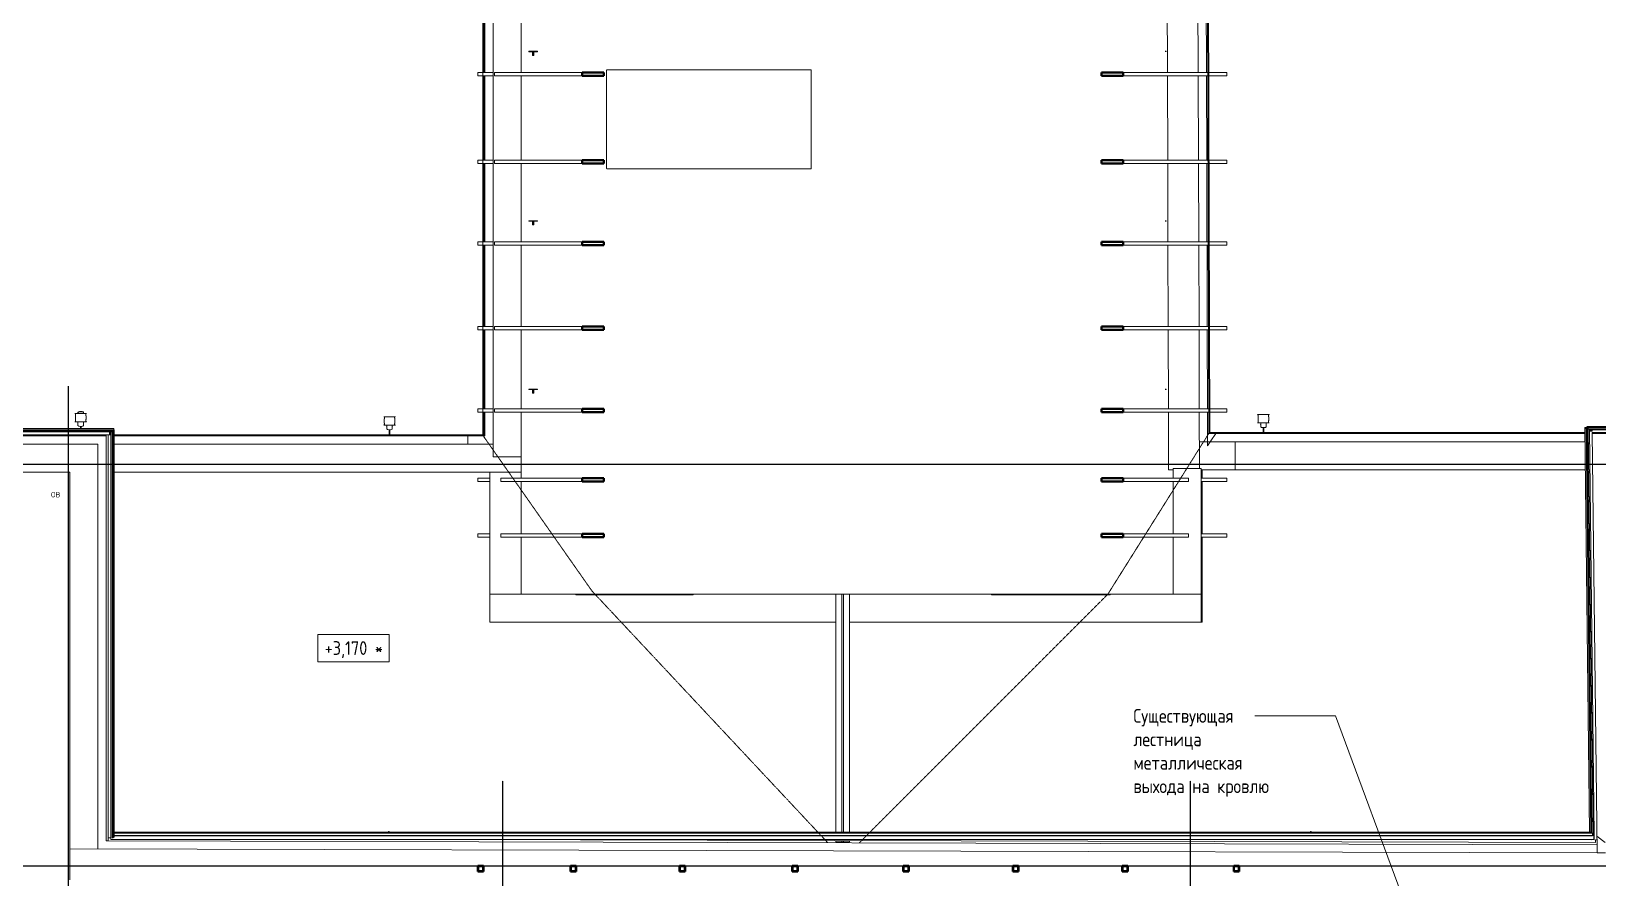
# Model space of a CAD drawing. Header units: millimetres. Extents: x -99936 to 523262, y -63190 to 327013.
# Drawn here: x 427392 to 455868, y 85369 to 100752 of the extents above; entities that cross this region are included whole.
import ezdxf

# ---------------------------------------------------------------- set-up
doc = ezdxf.new("R2010")
doc.units = ezdxf.units.MM
doc.linetypes.add('ADSK_Линия сетки', pattern=[25, 20, -2.5, 0, -2.5])
doc.linetypes.add('ADSK_Штриховая_ш3 п1_5', pattern=[4.5, 3, -1.5])
for name, color, linetype, lineweight in [('0_АР', 8, 'Continuous', 20), ('Аннотация', 7, 'Continuous', 9), ('Несущие колонны', 7, 'Continuous', 18), ('Ограждение', 251, 'Continuous', 18)]:
    doc.layers.add(name, color=color, linetype=linetype, lineweight=lineweight)
doc.layers.add('Обобщенные модели', color=5, linetype='Continuous', lineweight=18, true_color=0x0000ff)
doc.styles.add('GOST Common_1', font='GOST Common_0.ttf', dxfattribs={"width": 0.9, "height": 200})
doc.styles.add('GOST Common_2', font='GOST Common_0.ttf', dxfattribs={"width": 0.9, "height": 250})
doc.styles.add('GOST Common_3', font='GOST Common_0.ttf', dxfattribs={"width": 0.9, "height": 100})

# ---------------------------------------------------------------- blocks, each defined once
blk = doc.blocks.new('Двойной уголок _ГОСТ 8509-93_-Колонна - LL 75x8x8-V4-План чердака копия 2')
at = {"layer": 'Несущие колонны'}
for p, q in [((64, 22), (79, 22)), ((79, 14), (64, 14)), ((79, 22), (79, 14))]:
    blk.add_line(p, q, dxfattribs=at)
blk = doc.blocks.new('Двойной уголок _ГОСТ 8509-93_-Колонна - LL 75x8x8-2260355-План чердака копия 2')
at = {"layer": 'Несущие колонны'}
for p, q in [((-79, 21.5), (-4, 21.5)), ((-79, 13.5), (-79, 21.5)), ((-12, 13.5), (-79, 13.5)), ((-12, -53.5), (-12, 13.5)), ((-4, 21.5), (-4, -53.5)), ((4, 21.5), (79, 21.5)), ((4, -53.5), (4, 21.5)), ((12, 13.5), (12, -53.5)), ((79, 13.5), (12, 13.5)), ((79, 21.5), (79, 13.5)), ((-4, -53.5), (-12, -53.5)), ((12, -53.5), (4, -53.5))]:
    blk.add_line(p, q, dxfattribs=at)
blk = doc.blocks.new('Двойной уголок _ГОСТ 8509-93_-Колонна - LL 75x8x8-V7-План чердака копия 2')
at = {"layer": 'Несущие колонны'}
for p, q in [((-79, 21.5), (-4, 21.5)), ((-79, 13.5), (-79, 21.5)), ((-12, 13.5), (-79, 13.5)), ((-12, -53.5), (-12, 13.5)), ((-4, 21.5), (-4, -53.5)), ((4, 21.5), (79, 21.5)), ((4, -53.5), (4, 21.5)), ((12, 13.5), (12, -53.5)), ((79, 13.5), (12, 13.5)), ((79, 21.5), (79, 13.5)), ((-4, -53.5), (-12, -53.5)), ((12, -53.5), (4, -53.5))]:
    blk.add_line(p, q, dxfattribs=at)
blk = doc.blocks.new('Водосток - Тип 1 _карниз больше 490мм_-5185615-План чердака копия 2')
at = {"layer": 'Обобщенные модели'}
for p, q in [((120, 19), (120, 10)), ((130, 19), (120, 19)), ((130, 10), (130, 19))]:
    blk.add_line(p, q, dxfattribs=at)
blk = doc.blocks.new('Водосток - Тип 1 _карниз больше 490мм_-5137789-План чердака копия 2')
at = {"layer": 'Обобщенные модели'}
for p, q in [((19, 285), (125, 285)), ((75, 306), (75, 285)), ((75, 306), (75, 285)), ((125, 285), (231, 285)), ((175, 285), (175, 306)), ((175, 285), (175, 306)), ((125, 135), (19, 135)), ((75, 135), (75, 64)), ((75, 106), (75, 64)), ((120, 49), (120, 10)), ((231, 135), (125, 135)), ((130, 10), (130, 49)), ((175, 64), (175, 135)), ((175, 64), (175, 106))]:
    blk.add_line(p, q, dxfattribs=at)
at = {"layer": 'Обобщенные модели', "flags": 128}
for points in [[(75, 106), (75, 112), (75, 118), (75, 123), (75, 128), (75, 134), (75, 135)], [(175, 135), (175, 131), (175, 125), (175, 120), (175, 114), (175, 109), (175, 106)]]:
    blk.add_lwpolyline(points, dxfattribs=at)
at = {"layer": 'Обобщенные модели'}
for centre, start_param, end_param in [((125, 306), 4.712389, 7.853982), ((125, 306), 4.712389, 7.853982), ((125, 306), 1.570796, 4.712389), ((125, 306), 1.570796, 4.712389), ((125, 64), 0, 1.570796), ((125, 64), 0, 1.570796), ((125, 64), 1.570796, 3.141593), ((125, 64), 1.570796, 3.141593)]:
    blk.add_ellipse(centre, major_axis=(-50, 0), ratio=0.309017, start_param=start_param, end_param=end_param, dxfattribs=at)
for points in [[(19, 135), (21, 135), (25, 136), (29, 139), (31, 142), (32, 145), (32, 147), (32, 149), (32, 152), (32, 154), (32, 156), (32, 159), (32, 161), (31, 164), (31, 167), (31, 170), (30, 173), (30, 176), (29, 179), (29, 182), (29, 186), (28, 190), (28, 196), (27, 205), (27, 215), (28, 224), (28, 230), (29, 234), (29, 238), (29, 241), (30, 244), (30, 247), (31, 250), (31, 253), (31, 256), (32, 259), (32, 261), (32, 264), (32, 266), (32, 268), (32, 271), (32, 273), (32, 275), (31, 278), (29, 281), (25, 284), (21, 285), (19, 285)], [(231, 285), (229, 285), (225, 284), (221, 281), (219, 278), (218, 275), (218, 273), (218, 271), (218, 268), (218, 266), (218, 264), (218, 261), (218, 259), (219, 256), (219, 253), (219, 250), (220, 247), (220, 244), (221, 241), (221, 238), (221, 234), (222, 230), (222, 224), (223, 215), (223, 205), (222, 196), (222, 190), (221, 186), (221, 182), (221, 179), (220, 176), (220, 173), (219, 170), (219, 167), (219, 164), (218, 161), (218, 159), (218, 156), (218, 154), (218, 152), (218, 149), (218, 147), (218, 145), (219, 142), (221, 139), (225, 136), (229, 135), (231, 135)]]:
    blk.add_open_spline(points, degree=3, knots=[-1, -1, -1, -1, -0.941176, -0.882353, -0.852941, -0.823529, -0.808824, -0.794118, -0.779412, -0.764706, -0.75, -0.735294, -0.720588, -0.705882, -0.691176, -0.676471, -0.661765, -0.647059, -0.632353, -0.617647, -0.602941, -0.588235, -0.558824, -0.529412, -0.470588, -0.441176, -0.411765, -0.397059, -0.382353, -0.367647, -0.352941, -0.338235, -0.323529, -0.308824, -0.294118, -0.279412, -0.264706, -0.25, -0.235294, -0.220588, -0.205882, -0.191176, -0.176471, -0.147059, -0.117647, -0.058824, 0, 0, 0, 0], dxfattribs=at)
blk = doc.blocks.new('Ограждение - Ограждение-2966801-План чердака копия 2')
at = {"layer": 'Ограждение'}
for p, q in [((24101, 17882), (24209, 17882)), ((24101, 17882), (24101, 13558)), ((24209, 17882), (24226, 17882)), ((24209, 17882), (24209, 13558)), ((24226, 17882), (24243, 17882)), ((24243, 17882), (24351, 17882)), ((24243, 13558), (24243, 17882)), ((24351, 17882), (24351, 13558)), ((24101, 13407), (24101, 13382)), ((24209, 13407), (24209, 13382)), ((24243, 13382), (24243, 13407)), ((24351, 13406), (24351, 13382)), ((24209, 13382), (24101, 13382)), ((24226, 13382), (24209, 13382)), ((24243, 13382), (24226, 13382)), ((24351, 13382), (24243, 13382))]:
    blk.add_line(p, q, dxfattribs=at)
blk = doc.blocks.new('Водосток - Тип 1 _карниз больше 490мм_-5192914-План чердака копия 2')
at = {"layer": 'Обобщенные модели'}
for p, q in [((19, 335), (125, 335)), ((125, 335), (231, 335)), ((125, 185), (19, 185)), ((75, 185), (75, 114)), ((75, 156), (75, 114)), ((120, 99), (120, 10)), ((231, 185), (125, 185)), ((130, 10), (130, 99)), ((175, 114), (175, 185)), ((175, 114), (175, 156))]:
    blk.add_line(p, q, dxfattribs=at)
at = {"layer": 'Обобщенные модели', "flags": 128}
for points in [[(75, 156), (75, 162), (75, 168), (75, 173), (75, 178), (75, 184), (75, 185)], [(75, 184), (75, 181), (75, 178), (75, 175), (75, 173), (75, 171), (75, 168), (75, 167), (75, 165), (75, 164), (75, 162), (75, 161), (75, 161), (75, 160), (75, 160)], [(175, 160), (175, 160), (175, 161), (175, 162), (175, 163), (175, 164), (175, 166), (175, 168), (175, 170), (175, 172), (175, 174), (175, 177), (175, 180), (175, 183), (175, 185)], [(175, 185), (175, 181), (175, 175), (175, 170), (175, 164), (175, 159), (175, 156)]]:
    blk.add_lwpolyline(points, dxfattribs=at)
at = {"layer": 'Обобщенные модели'}
for start, end in [(165.3598, 194.6402), (345.3598, 14.6402)]:
    blk.add_arc((125, 160), 52, start, end, dxfattribs=at)
for start_param, end_param in [(0, 1.570796), (0, 1.570796), (1.570796, 3.141593), (1.570796, 3.141593)]:
    blk.add_ellipse((125, 114), major_axis=(-50, 0), ratio=0.309017, start_param=start_param, end_param=end_param, dxfattribs=at)
for points in [[(19, 185), (21, 185), (25, 186), (29, 189), (31, 192), (32, 195), (32, 197), (32, 199), (32, 202), (32, 204), (32, 206), (32, 209), (32, 211), (31, 214), (31, 217), (31, 220), (30, 223), (30, 226), (29, 229), (29, 232), (29, 236), (28, 240), (28, 246), (27, 255), (27, 265), (28, 274), (28, 280), (29, 284), (29, 288), (29, 291), (30, 294), (30, 297), (31, 300), (31, 303), (31, 306), (32, 309), (32, 311), (32, 314), (32, 316), (32, 318), (32, 321), (32, 323), (32, 325), (31, 328), (29, 331), (25, 334), (21, 335), (19, 335)], [(231, 335), (229, 335), (225, 334), (221, 331), (219, 328), (218, 325), (218, 323), (218, 321), (218, 318), (218, 316), (218, 314), (218, 311), (218, 309), (219, 306), (219, 303), (219, 300), (220, 297), (220, 294), (221, 291), (221, 288), (221, 284), (222, 280), (222, 274), (223, 265), (223, 255), (222, 246), (222, 240), (221, 236), (221, 232), (221, 229), (220, 226), (220, 223), (219, 220), (219, 217), (219, 214), (218, 211), (218, 209), (218, 206), (218, 204), (218, 202), (218, 199), (218, 197), (218, 195), (219, 192), (221, 189), (225, 186), (229, 185), (231, 185)]]:
    blk.add_open_spline(points, degree=3, knots=[-1, -1, -1, -1, -0.941176, -0.882353, -0.852941, -0.823529, -0.808824, -0.794118, -0.779412, -0.764706, -0.75, -0.735294, -0.720588, -0.705882, -0.691176, -0.676471, -0.661765, -0.647059, -0.632353, -0.617647, -0.602941, -0.588235, -0.558824, -0.529412, -0.470588, -0.441176, -0.411765, -0.397059, -0.382353, -0.367647, -0.352941, -0.338235, -0.323529, -0.308824, -0.294118, -0.279412, -0.264706, -0.25, -0.235294, -0.220588, -0.205882, -0.191176, -0.176471, -0.147059, -0.117647, -0.058824, 0, 0, 0, 0], dxfattribs=at)
blk = doc.blocks.new('Водосток - Тип 1 _карниз больше 490мм_-5195895-План чердака копия 2')
at = {"layer": 'Обобщенные модели'}
for p, q in [((19, 335), (125, 335)), ((125, 335), (231, 335)), ((125, 185), (19, 185)), ((75, 185), (75, 114)), ((75, 156), (75, 114)), ((120, 99), (120, 10)), ((231, 185), (125, 185)), ((130, 10), (130, 99)), ((175, 114), (175, 185)), ((175, 114), (175, 156))]:
    blk.add_line(p, q, dxfattribs=at)
at = {"layer": 'Обобщенные модели', "flags": 128}
for points in [[(75, 185), (75, 184), (75, 181), (75, 178), (75, 175), (75, 173), (75, 171), (75, 168), (75, 167), (75, 165), (75, 164), (75, 162), (75, 161), (75, 161), (75, 160), (75, 160)], [(75, 156), (75, 162), (75, 168), (75, 173), (75, 178), (75, 184), (75, 185)], [(175, 160), (175, 160), (175, 161), (175, 162), (175, 163), (175, 164), (175, 166), (175, 168), (175, 170), (175, 172), (175, 174), (175, 177), (175, 180), (175, 183), (175, 185)], [(175, 185), (175, 181), (175, 175), (175, 170), (175, 164), (175, 159), (175, 156)]]:
    blk.add_lwpolyline(points, dxfattribs=at)
at = {"layer": 'Обобщенные модели'}
for start, end in [(165.3598, 194.6402), (345.3598, 14.6402)]:
    blk.add_arc((125, 160), 52, start, end, dxfattribs=at)
for start_param, end_param in [(0, 1.570796), (0, 1.570796), (1.570796, 3.141593), (1.570796, 3.141593)]:
    blk.add_ellipse((125, 114), major_axis=(-50, 0), ratio=0.309017, start_param=start_param, end_param=end_param, dxfattribs=at)
for points in [[(19, 185), (21, 185), (25, 186), (29, 189), (31, 192), (32, 195), (32, 197), (32, 199), (32, 202), (32, 204), (32, 206), (32, 209), (32, 211), (31, 214), (31, 217), (31, 220), (30, 223), (30, 226), (29, 229), (29, 232), (29, 236), (28, 240), (28, 246), (27, 255), (27, 265), (28, 274), (28, 280), (29, 284), (29, 288), (29, 291), (30, 294), (30, 297), (31, 300), (31, 303), (31, 306), (32, 309), (32, 311), (32, 314), (32, 316), (32, 318), (32, 321), (32, 323), (32, 325), (31, 328), (29, 331), (25, 334), (21, 335), (19, 335)], [(231, 335), (229, 335), (225, 334), (221, 331), (219, 328), (218, 325), (218, 323), (218, 321), (218, 318), (218, 316), (218, 314), (218, 311), (218, 309), (219, 306), (219, 303), (219, 300), (220, 297), (220, 294), (221, 291), (221, 288), (221, 284), (222, 280), (222, 274), (223, 265), (223, 255), (222, 246), (222, 240), (221, 236), (221, 232), (221, 229), (220, 226), (220, 223), (219, 220), (219, 217), (219, 214), (218, 211), (218, 209), (218, 206), (218, 204), (218, 202), (218, 199), (218, 197), (218, 195), (219, 192), (221, 189), (225, 186), (229, 185), (231, 185)]]:
    blk.add_open_spline(points, degree=3, knots=[-1, -1, -1, -1, -0.941176, -0.882353, -0.852941, -0.823529, -0.808824, -0.794118, -0.779412, -0.764706, -0.75, -0.735294, -0.720588, -0.705882, -0.691176, -0.676471, -0.661765, -0.647059, -0.632353, -0.617647, -0.602941, -0.588235, -0.558824, -0.529412, -0.470588, -0.441176, -0.411765, -0.397059, -0.382353, -0.367647, -0.352941, -0.338235, -0.323529, -0.308824, -0.294118, -0.279412, -0.264706, -0.25, -0.235294, -0.220588, -0.205882, -0.191176, -0.176471, -0.147059, -0.117647, -0.058824, 0, 0, 0, 0], dxfattribs=at)
blk = doc.blocks.new('Ограждение - Ограждение-4663227-План чердака копия 2')
at = {"layer": 'Ограждение', "true_color": 0x373f43}
h = blk.add_hatch(color=149, dxfattribs=at)
h.paths.add_polyline_path([(10900, 20808), (10925, 20833), (10900, 20833)])
h.paths.add_polyline_path([(10935, 20843), (10945, 20853), (10935, 20853)])
h.paths.add_polyline_path([(10955, 20863), (10965, 20873), (10955, 20873)])
h = blk.add_hatch(color=149, dxfattribs=at)
h.paths.add_polyline_path([(10925, 20783), (10925, 20833), (10900, 20808), (10900, 20783)])
h.paths.add_polyline_path([(10945, 20833), (10945, 20853), (10935, 20843), (10935, 20833)])
h.paths.add_polyline_path([(10965, 20853), (10965, 20873), (10955, 20863), (10955, 20853)])
at = {"layer": 'Ограждение'}
for p, q in [((10900, 20808), (10925, 20833)), ((10935, 20843), (10945, 20853)), ((10955, 20863), (10965, 20873))]:
    blk.add_line(p, q, dxfattribs=at)
blk = doc.blocks.new('Ограждение - Ограждение-4669466-План чердака копия 2')
at = {"layer": 'Ограждение', "true_color": 0x373f43}
h = blk.add_hatch(color=149, dxfattribs=at)
h.paths.add_polyline_path([(37804, 20846), (37854, 20847), (37854, 20871), (37804, 20871), (37804, 20846)])
h.paths.add_polyline_path([(37784, 20881), (37804, 20881), (37803, 20891), (37783, 20891), (37784, 20881)])
h.paths.add_polyline_path([(37743, 20891), (37743, 20914), (37720, 20914), (37743, 20892)])
h.paths.add_polyline_path([(37763, 20901), (37783, 20901), (37783, 20911), (37763, 20911), (37763, 20901)])
h = blk.add_hatch(color=149, dxfattribs=at)
h.paths.add_polyline_path([(37891, 13421), (37891, 13495), (37881, 13495), (37881, 13425), (37847, 13425), (37851, 13421), (37881, 13421)])
h.paths.add_polyline_path([(37871, 13495), (37870, 13539), (37860, 13539), (37860, 13495), (37870, 13495)])
h.paths.add_polyline_path([(37850, 13539), (37850, 13539), (37850, 13558), (37840, 13558), (37840, 13539)])
h.paths.add_polyline_path([(37813, 13558), (37830, 13558), (37743, 20892), (37720, 20914), (37807, 13558)])
blk.add_hatch(color=149, dxfattribs=at).paths.add_polyline_path([(37851, 13421), (37847, 13425), (36145, 13425), (37813, 13421)])
at = {"layer": 'Ограждение'}
for p, q in [((37720, 20914), (37743, 20914)), ((37720, 20914), (37743, 20891)), ((37807, 13558), (37720, 20914)), ((37847, 13425), (37851, 13421))]:
    blk.add_line(p, q, dxfattribs=at)
blk = doc.blocks.new('СПНК-Разрез пустотелой несущей конструкции-Колонна - HSS101_6X101_6X6_4-5960401-План чердака копия 2')
at = {"layer": 'Несущие колонны', "lineweight": 40}
for p, q in [((51, 51), (-51, 51)), ((-51, 51), (-51, -51)), ((-45.08, -45.08), (-45.08, 45.08)), ((-45.08, 45.08), (45.08, 45.08)), ((45.08, 45.08), (45.08, -45.08)), ((51, -51), (51, 51)), ((-51, -51), (51, -51)), ((45.08, -45.08), (-45.08, -45.08))]:
    blk.add_line(p, q, dxfattribs=at)
blk = doc.blocks.new('Высотные отметки - Рамка-12095-План чердака копия 2')
at = {"layer": 'Аннотация'}
for p, q in [((-6.5, 0), (-6.5, 5)), ((-6.5, 5), (6.5, 5)), ((6.5, 5), (6.5, 0)), ((6.5, 0), (-6.5, 0))]:
    blk.add_line(p, q, dxfattribs=at)

msp = doc.modelspace()

# ---------------------------------------------------------------- linework, layer by layer
at = {"linetype": 'ADSK_Линия сетки'}
for p, q in [((428064.519, 67615.87), (428064.519, 94302.348)), ((407800.225, 92883.455), (473919.807, 92883.455)), ((435964.519, 67728.805), (435964.519, 87128.536)), ((448464.519, 67728.805), (448464.519, 87128.536)), ((407800.225, 85583.455), (473919.807, 85583.455))]:
    msp.add_line(p, q, dxfattribs=at)
at = {"layer": '0_АР'}
for p, q in [((435597.351, 93420.98), (435597.351, 116080.86)), ((435787.351, 93016.907), (435787.351, 115836.244)), ((448758.294, 112187.334), (448816.411, 93439.773)), ((448796.411, 93439.773), (448752.678, 107547.334)), ((435617.351, 101482.334), (435617.351, 100002.334)), ((435637.351, 101482.334), (435637.351, 100002.334)), ((436297.351, 101482.334), (436297.351, 100002.334)), ((448046.064, 100002.334), (448041.476, 101482.334)), ((448601.478, 101482.334), (448606.066, 100002.334)), ((448756.067, 100002.334), (448751.479, 101482.334)), ((435510.36, 99942.334), (435510.36, 100002.334)), ((435597.351, 100002.334), (435510.36, 100002.334)), ((435787.351, 100002.334), (435613.194, 100002.334)), ((435811.726, 100002.334), (435811.726, 99942.334)), ((437405.442, 100002.334), (435811.726, 100002.334)), ((448776.068, 100002.334), (447243.067, 100002.334)), ((449124.246, 100002.334), (448796.068, 100002.334)), ((449124.246, 100002.334), (449124.246, 99942.334)), ((435510.36, 99942.334), (435597.351, 99942.334)), ((435613.194, 99942.334), (435787.351, 99942.334)), ((435617.351, 99942.334), (435617.351, 98412.334)), ((435637.351, 99942.334), (435637.351, 98412.334)), ((435811.726, 99942.334), (437405.442, 99942.334)), ((436297.351, 99942.334), (436297.351, 98412.334)), ((447243.067, 99942.334), (448776.254, 99942.334)), ((448050.993, 98412.334), (448046.25, 99942.334)), ((448606.252, 99942.334), (448610.995, 98412.334)), ((448760.996, 98412.334), (448756.253, 99942.334)), ((448796.254, 99942.334), (449124.246, 99942.334)), ((435510.36, 98352.334), (435510.36, 98412.334)), ((435597.351, 98412.334), (435510.36, 98412.334)), ((435510.36, 98352.334), (435597.351, 98352.334)), ((435787.351, 98412.334), (435613.194, 98412.334)), ((435613.194, 98352.334), (435787.351, 98352.334)), ((435617.351, 98352.334), (435617.351, 96927.334)), ((435637.351, 98352.334), (435637.351, 96927.334)), ((435811.726, 98412.334), (435811.726, 98352.334)), ((437405.442, 98412.334), (435811.726, 98412.334)), ((435811.726, 98352.334), (437405.442, 98352.334)), ((436297.351, 98352.334), (436297.351, 96927.334)), ((448780.996, 98412.334), (447243.067, 98412.334)), ((447243.067, 98352.334), (448781.182, 98352.334)), ((448055.596, 96927.334), (448051.179, 98352.334)), ((448611.181, 98352.334), (448615.599, 96927.334)), ((448765.6, 96927.334), (448761.182, 98352.334)), ((449124.246, 98412.334), (448800.997, 98412.334)), ((448801.183, 98352.334), (449124.246, 98352.334)), ((449124.246, 98412.334), (449124.246, 98352.334)), ((435510.36, 96867.334), (435510.36, 96927.334)), ((435597.351, 96927.334), (435510.36, 96927.334)), ((435510.36, 96867.334), (435597.351, 96867.334)), ((435787.351, 96927.334), (435613.194, 96927.334)), ((435613.194, 96867.334), (435787.351, 96867.334)), ((435617.351, 96867.334), (435617.351, 95387.334)), ((435637.351, 96867.334), (435637.351, 95387.334)), ((435811.726, 96927.334), (435811.726, 96867.334)), ((437405.442, 96927.334), (435811.726, 96927.334)), ((435811.726, 96867.334), (437405.442, 96867.334)), ((436297.351, 96867.334), (436297.351, 95387.334)), ((448785.6, 96927.334), (447243.067, 96927.334)), ((447243.067, 96867.334), (448785.786, 96867.334)), ((448060.37, 95387.334), (448055.782, 96867.334)), ((448615.785, 96867.334), (448620.373, 95387.334)), ((448770.374, 95387.334), (448765.786, 96867.334)), ((449124.246, 96927.334), (448805.6, 96927.334)), ((448805.786, 96867.334), (449124.246, 96867.334)), ((449124.246, 96927.334), (449124.246, 96867.334)), ((435510.36, 95327.334), (435510.36, 95387.334)), ((435597.351, 95387.334), (435510.36, 95387.334)), ((435510.36, 95327.334), (435597.351, 95327.334)), ((435787.351, 95387.334), (435613.194, 95387.334)), ((435613.194, 95327.334), (435787.351, 95327.334)), ((435617.351, 95327.334), (435617.351, 93892.334)), ((435637.351, 95327.334), (435637.351, 93892.334)), ((435811.726, 95387.334), (435811.726, 95327.334)), ((437405.442, 95387.334), (435811.726, 95387.334)), ((435811.726, 95327.334), (437405.442, 95327.334)), ((436297.351, 95327.334), (436297.351, 93892.334)), ((448790.374, 95387.334), (447243.067, 95387.334)), ((447243.067, 95327.334), (448790.56, 95327.334)), ((448065.005, 93892.334), (448060.556, 95327.334)), ((448620.559, 95327.334), (448625.007, 93892.334)), ((448775.008, 93892.334), (448770.56, 95327.334)), ((449124.246, 95387.334), (448810.374, 95387.334)), ((448810.56, 95327.334), (449124.246, 95327.334)), ((449124.246, 95387.334), (449124.246, 95327.334)), ((435510.36, 93832.334), (435510.36, 93892.334)), ((435597.351, 93892.334), (435510.36, 93892.334)), ((435510.36, 93832.334), (435597.351, 93832.334)), ((435787.351, 93892.334), (435613.194, 93892.334)), ((435613.194, 93832.334), (435787.351, 93832.334)), ((435617.351, 93832.334), (435617.351, 93400.98)), ((435637.351, 93832.334), (435637.351, 93400.98)), ((435811.726, 93892.334), (435811.726, 93832.334)), ((437405.442, 93892.334), (435811.726, 93892.334)), ((435811.726, 93832.334), (437405.442, 93832.334)), ((436297.351, 93832.334), (436297.351, 92632.334)), ((448795.008, 93892.334), (447243.067, 93892.334)), ((447243.067, 93832.334), (448795.194, 93832.334)), ((448068.454, 92779.773), (448065.191, 93832.334)), ((448625.193, 93832.334), (448628.369, 92807.906)), ((448776.876, 93289.773), (448775.194, 93832.334)), ((449124.246, 93892.334), (448815.008, 93892.334)), ((448815.194, 93832.334), (449124.246, 93832.334)), ((449124.246, 93892.334), (449124.246, 93832.334)), ((421422.798, 93530.98), (428889.954, 93530.98)), ((428899.954, 93510.98), (421422.9, 93510.98)), ((428879.954, 93490.98), (421423.002, 93490.98)), ((428859.954, 93470.98), (421423.103, 93470.98)), ((421423.459, 93420.98), (428839.954, 93420.98)), ((428749.954, 93420.98), (428749.954, 86040.277)), ((428789.954, 93420.98), (428789.954, 86040.277)), ((428814.954, 93470.98), (428814.954, 93420.98)), ((428839.954, 86063.647), (428839.954, 93470.98)), ((428849.954, 93490.98), (428849.954, 93470.98)), ((428859.954, 86093.647), (428859.954, 93490.98)), ((428869.954, 93510.98), (428869.954, 93490.98)), ((428879.954, 86093.647), (428879.954, 93510.98)), ((428889.954, 93530.98), (428889.954, 93510.98)), ((428899.954, 93510.98), (428899.954, 86103.647)), ((428899.954, 93420.98), (435617.351, 93420.98)), ((448776.411, 93439.773), (455636.615, 93439.773)), ((448776.878, 93439.773), (448796.411, 93439.834)), ((448816.349, 93459.773), (455636.379, 93459.773)), ((448826.244, 93289.773), (448940.911, 93459.773)), ((455658.005, 93559.656), (455678.004, 93559.891)), ((455744.736, 86196.586), (455658.005, 93559.656)), ((455677.887, 93569.773), (463066.808, 93569.773)), ((455677.887, 93569.773), (455678.004, 93559.891)), ((463106.808, 93549.773), (455678.123, 93549.773)), ((455678.123, 93549.773), (455764.737, 86196.586)), ((455678.24, 93539.656), (455698.239, 93539.891)), ((455698.122, 93549.773), (455698.239, 93539.891)), ((463126.808, 93529.773), (455698.358, 93529.773)), ((455698.358, 93529.773), (455784.964, 86177.465)), ((455698.475, 93519.656), (455718.474, 93519.891)), ((455785.481, 86133.647), (455698.475, 93519.656)), ((455718.357, 93529.773), (455718.474, 93519.891)), ((463176.808, 93509.773), (455718.593, 93509.773)), ((455718.593, 93509.773), (455805.483, 86133.647)), ((455718.886, 93484.479), (455768.882, 93485.068)), ((455768.591, 93509.773), (455768.882, 93485.068)), ((455859.196, 85818.908), (455769.18, 93459.773)), ((463196.808, 93459.773), (455769.18, 93459.773)), ((455769.416, 93439.773), (463346.808, 93439.773)), ((421273.457, 93400.98), (428749.954, 93400.98)), ((421274.22, 93250.98), (428599.954, 93250.98)), ((428599.954, 93250.98), (428599.954, 93250.98)), ((428599.954, 86040.672), (428599.954, 93250.98)), ((428599.954, 93250.98), (428599.954, 85890.671)), ((428899.954, 93400.98), (435637.351, 93400.98)), ((435324.954, 93250.98), (428899.954, 93250.98)), ((435324.954, 93250.98), (435324.954, 93400.98)), ((435324.954, 93250.98), (435779.125, 93250.98)), ((435787.351, 93250.98), (435779.125, 93250.98)), ((455638.382, 93289.773), (448626.875, 93289.773)), ((448776.876, 93216.582), (448776.876, 93289.773)), ((448826.244, 93289.773), (448776.876, 93216.582)), ((449274.872, 92779.773), (449274.872, 93289.773)), ((449279.954, 93289.773), (449279.954, 92779.773)), ((435787.351, 93016.907), (436297.351, 93016.907)), ((428089.954, 92740.98), (420594.212, 92740.98)), ((428089.954, 85332.303), (428089.954, 92740.98)), ((436297.351, 92740.98), (428899.954, 92740.98)), ((435510.36, 92572.334), (435510.36, 92632.334)), ((435727.351, 92632.334), (435510.36, 92632.334)), ((435510.36, 92572.334), (435727.351, 92572.334)), ((435727.351, 90012.906), (435727.351, 92740.98)), ((435925.805, 92632.334), (435925.805, 92572.334)), ((437405.442, 92632.334), (435925.805, 92632.334)), ((435925.805, 92572.334), (437405.442, 92572.334)), ((436297.351, 92572.334), (436297.351, 91617.334)), ((448426.514, 92632.334), (447243.067, 92632.334)), ((447243.067, 92572.334), (448426.514, 92572.334)), ((448068.454, 92779.773), (448149.954, 92779.773)), ((448149.954, 92632.334), (448149.954, 92807.906)), ((448659.954, 92807.906), (448149.954, 92807.906)), ((448149.954, 91617.334), (448149.954, 92572.334)), ((448426.514, 92572.334), (448426.514, 92632.334)), ((448659.954, 92807.906), (448659.954, 90012.906)), ((455644.39, 92779.773), (448659.954, 92779.773)), ((449124.246, 92632.334), (448659.954, 92632.334)), ((448659.954, 92572.334), (449124.246, 92572.334)), ((448679.954, 92779.773), (448679.954, 92632.334)), ((448679.954, 92572.334), (448679.954, 91617.334)), ((449124.246, 92632.334), (449124.246, 92572.334)), ((435510.36, 91557.334), (435510.36, 91617.334)), ((435727.351, 91617.334), (435510.36, 91617.334)), ((435510.36, 91557.334), (435727.351, 91557.334)), ((435925.805, 91617.334), (435925.805, 91557.334)), ((437405.442, 91617.334), (435925.805, 91617.334)), ((435925.805, 91557.334), (437405.442, 91557.334)), ((436297.351, 91557.334), (436297.351, 90522.906)), ((448426.514, 91617.334), (447243.067, 91617.334)), ((447243.067, 91557.334), (448426.514, 91557.334)), ((448149.954, 90522.906), (448149.954, 91557.334)), ((448426.514, 91557.334), (448426.514, 91617.334)), ((449124.246, 91617.334), (448659.954, 91617.334)), ((448659.954, 91557.334), (449124.246, 91557.334)), ((448679.954, 91557.334), (448679.954, 90012.906)), ((449124.246, 91617.334), (449124.246, 91557.334)), ((435727.351, 90522.906), (437293.659, 90522.906)), ((439424.36, 90522.906), (444850.113, 90522.906)), ((447004.954, 90522.906), (448659.954, 90522.906)), ((442015.724, 90012.906), (435727.351, 90012.906)), ((448659.954, 90012.906), (442265.839, 90012.906)), ((448679.954, 90012.906), (448659.954, 90012.906)), ((428599.954, 86040.672), (428600.349, 86040.671)), ((428600.349, 86040.671), (428599.954, 85890.671)), ((428789.954, 86040.277), (428749.954, 86040.277)), ((428749.954, 86040.277), (455857.428, 85968.913)), ((428839.954, 86093.647), (428789.954, 86093.647)), ((455795.541, 86063.647), (428839.954, 86063.647)), ((428859.954, 86133.647), (428879.954, 86133.647)), ((428879.954, 86093.647), (428859.954, 86093.647)), ((428899.954, 86103.647), (428879.954, 86103.647)), ((428899.954, 86196.586), (455744.736, 86196.586)), ((455755.066, 86176.586), (428899.954, 86176.586)), ((428899.954, 86133.647), (455785.481, 86133.647)), ((455775.303, 86127.465), (428899.954, 86127.465)), ((455830.951, 86008.983), (435066.908, 86063.647)), ((454059.484, 86063.647), (455806.363, 86059.048)), ((455755.066, 86196.586), (455755.066, 86176.586)), ((455755.066, 86196.586), (455764.737, 86196.586)), ((455755.066, 86177.465), (455764.963, 86177.465)), ((455764.963, 86177.465), (455764.738, 86196.586)), ((455775.303, 86177.465), (455775.303, 86127.465)), ((455775.303, 86177.465), (455784.964, 86177.465)), ((455795.541, 86133.647), (455795.541, 86063.647)), ((455795.541, 86133.647), (455805.483, 86133.647)), ((455806.363, 86059.048), (455805.484, 86133.647)), ((455831.083, 86058.983), (455830.951, 86008.983)), ((455831.083, 86058.983), (455856.368, 86058.916)), ((455855.578, 86126.003), (456006.997, 86006.431)), ((455857.428, 85968.913), (455856.134, 86058.917)), ((428089.954, 85892.014), (455859.196, 85818.908)), ((455859.196, 85818.908), (456009.211, 85818.513))]:
    msp.add_line(p, q, dxfattribs=at)
at = {"layer": '0_АР', "lineweight": 40}
for p, q in [((437405.442, 100002.334), (437405.442, 99942.334)), ((437405.442, 100002.334), (437800.1, 100002.334)), ((437800.1, 99942.334), (437800.1, 100002.334)), ((447243.067, 100002.334), (446848.409, 100002.334)), ((446848.409, 100002.334), (446848.409, 99942.334)), ((447243.067, 100002.334), (447243.067, 99942.334)), ((437405.442, 99942.334), (437800.1, 99942.334)), ((447243.067, 99942.334), (446848.409, 99942.334)), ((437405.442, 98412.334), (437405.442, 98352.334)), ((437405.442, 98412.334), (437800.1, 98412.334)), ((437405.442, 98352.334), (437800.1, 98352.334)), ((437800.1, 98352.334), (437800.1, 98412.334)), ((447243.067, 98412.334), (446848.409, 98412.334)), ((446848.409, 98412.334), (446848.409, 98352.334)), ((447243.067, 98352.334), (446848.409, 98352.334)), ((447243.067, 98412.334), (447243.067, 98352.334)), ((437405.442, 96927.334), (437405.442, 96867.334)), ((437405.442, 96927.334), (437800.1, 96927.334)), ((437405.442, 96867.334), (437800.1, 96867.334)), ((437800.1, 96867.334), (437800.1, 96927.334)), ((447243.067, 96927.334), (446848.409, 96927.334)), ((446848.409, 96927.334), (446848.409, 96867.334)), ((447243.067, 96867.334), (446848.409, 96867.334)), ((447243.067, 96927.334), (447243.067, 96867.334)), ((437405.442, 95387.334), (437405.442, 95327.334)), ((437405.442, 95387.334), (437800.1, 95387.334)), ((437405.442, 95327.334), (437800.1, 95327.334)), ((437800.1, 95327.334), (437800.1, 95387.334)), ((447243.067, 95387.334), (446848.409, 95387.334)), ((446848.409, 95387.334), (446848.409, 95327.334)), ((447243.067, 95327.334), (446848.409, 95327.334)), ((447243.067, 95387.334), (447243.067, 95327.334)), ((437405.442, 93892.334), (437405.442, 93832.334)), ((437405.442, 93892.334), (437800.1, 93892.334)), ((437405.442, 93832.334), (437800.1, 93832.334)), ((437800.1, 93832.334), (437800.1, 93892.334)), ((447243.067, 93892.334), (446848.409, 93892.334)), ((446848.409, 93892.334), (446848.409, 93832.334)), ((447243.067, 93832.334), (446848.409, 93832.334)), ((447243.067, 93892.334), (447243.067, 93832.334)), ((437405.442, 92632.334), (437405.442, 92572.334)), ((437405.442, 92632.334), (437800.1, 92632.334)), ((437405.442, 92572.334), (437800.1, 92572.334)), ((437800.1, 92572.334), (437800.1, 92632.334)), ((446848.409, 92572.334), (446848.409, 92632.334)), ((447243.067, 92632.334), (446848.409, 92632.334)), ((447243.067, 92572.334), (446848.409, 92572.334)), ((447243.067, 92632.334), (447243.067, 92572.334)), ((437405.442, 91617.334), (437405.442, 91557.334)), ((437405.442, 91617.334), (437800.1, 91617.334)), ((437405.442, 91557.334), (437800.1, 91557.334)), ((437800.1, 91557.334), (437800.1, 91617.334)), ((446848.409, 91557.334), (446848.409, 91617.334)), ((447243.067, 91617.334), (446848.409, 91617.334)), ((447243.067, 91557.334), (446848.409, 91557.334)), ((447243.067, 91617.334), (447243.067, 91557.334))]:
    msp.add_line(p, q, dxfattribs=at)
at = {"layer": '0_АР', "linetype": 'ADSK_Штриховая_ш3 п1_5'}
for p, q in [((437847.104, 100051.357), (441567.104, 100051.357)), ((437847.104, 98251.357), (437847.104, 100051.357)), ((441567.104, 100051.357), (441567.104, 98251.357)), ((441567.104, 98251.357), (437847.104, 98251.357)), ((435592.211, 93420.98), (437583.483, 90581.057)), ((446964.015, 90522.906), (448796.411, 93439.773)), ((437583.483, 90581.057), (441869.203, 86005.739)), ((442445.331, 86004.222), (446964.015, 90522.906))]:
    msp.add_line(p, q, dxfattribs=at)
at = {"layer": '0_АР', "lineweight": 9}
for p, q in [((437293.659, 90522.906), (439424.36, 90522.906)), ((437293.659, 90512.906), (437293.659, 90522.906)), ((439424.36, 90512.906), (437293.659, 90512.906)), ((439424.36, 90512.906), (439424.36, 90522.906)), ((447004.954, 90522.906), (444850.113, 90522.906)), ((444850.113, 90512.906), (444850.113, 90522.906)), ((444850.113, 90512.906), (447004.954, 90512.906)), ((447004.954, 90512.906), (447004.954, 90522.906)), ((450440.449, 88310.151), (449635.837, 88310.151)), ((451100.207, 88310.151), (450440.449, 88310.151)), ((452565.662, 84362.156), (451100.207, 88310.151))]:
    msp.add_line(p, q, dxfattribs=at)

# ---------------------------------------------------------------- block references
at = {"layer": '0_АР'}
for name, p in [('Двойной уголок _ГОСТ 8509-93_-Колонна - LL 75x8x8-2260355-План чердака копия 2', (436512.61, 100368.246)), ('Двойной уголок _ГОСТ 8509-93_-Колонна - LL 75x8x8-V4-План чердака копия 2', (447943.093, 100368.246)), ('Двойной уголок _ГОСТ 8509-93_-Колонна - LL 75x8x8-2260355-План чердака копия 2', (436512.61, 97288.246)), ('Двойной уголок _ГОСТ 8509-93_-Колонна - LL 75x8x8-V4-План чердака копия 2', (447943.093, 97288.246)), ('Двойной уголок _ГОСТ 8509-93_-Колонна - LL 75x8x8-V7-План чердака копия 2', (436512.61, 94226.762)), ('Двойной уголок _ГОСТ 8509-93_-Колонна - LL 75x8x8-V4-План чердака копия 2', (447943.093, 94226.762)), ('Водосток - Тип 1 _карниз больше 490мм_-5137789-План чердака копия 2', (428164.954, 93520.98)), ('Водосток - Тип 1 _карниз больше 490мм_-5195895-План чердака копия 2', (433778.855, 93410.98)), ('Водосток - Тип 1 _карниз больше 490мм_-5192914-План чердака копия 2', (449666.811, 93449.773)), ('Ограждение - Ограждение-4663227-План чердака копия 2', (417914.954, 72638.455)), ('Ограждение - Ограждение-4669466-План чердака копия 2', (417914.954, 72638.455)), ('Ограждение - Ограждение-2966801-План чердака копия 2', (417914.954, 72638.455)), ('Водосток - Тип 1 _карниз больше 490мм_-5185615-План чердака копия 2', (433764.954, 86186.586)), ('Водосток - Тип 1 _карниз больше 490мм_-5185615-План чердака копия 2', (450530.066, 86186.586)), ('СПНК-Разрез пустотелой несущей конструкции-Колонна - HSS101_6X101_6X6_4-5960401-План чердака копия 2', (435561.152, 85532.565)), ('СПНК-Разрез пустотелой несущей конструкции-Колонна - HSS101_6X101_6X6_4-5960401-План чердака копия 2', (437244.928, 85532.565)), ('СПНК-Разрез пустотелой несущей конструкции-Колонна - HSS101_6X101_6X6_4-5960401-План чердака копия 2', (439224.698, 85532.565)), ('СПНК-Разрез пустотелой несущей конструкции-Колонна - HSS101_6X101_6X6_4-5960401-План чердака копия 2', (441275.753, 85532.565)), ('СПНК-Разрез пустотелой несущей конструкции-Колонна - HSS101_6X101_6X6_4-5960401-План чердака копия 2', (443294.798, 85532.565)), ('СПНК-Разрез пустотелой несущей конструкции-Колонна - HSS101_6X101_6X6_4-5960401-План чердака копия 2', (445288.425, 85532.565)), ('СПНК-Разрез пустотелой несущей конструкции-Колонна - HSS101_6X101_6X6_4-5960401-План чердака копия 2', (447275.12, 85532.565)), ('СПНК-Разрез пустотелой несущей конструкции-Колонна - HSS101_6X101_6X6_4-5960401-План чердака копия 2', (449301.674, 85532.565))]:
    msp.add_blockref(name, p, dxfattribs=at)
at = {"layer": '0_АР', "lineweight": 20, "xscale": 99.99999999999993, "yscale": 99.99999999999993, "zscale": 99.99999999999993}
msp.add_blockref('Высотные отметки - Рамка-12095-План чердака копия 2', (433247.908, 89290.93), dxfattribs=at)

# ---------------------------------------------------------------- texts
at = {"layer": '0_АР', "lineweight": 9, "line_spacing_factor": 1.022766}
for s, insert, char_height, width, attachment_point, style in [('\\pt360,720,1080,1440,1800,2160,2520,2880,3240,3600,3960,4320,4680,5040,5400,5760,6120,6480,6840,7200,7560,7920,8280,8640,9000,9360,9720,10080,10440,10800,11160,11520;ОВ', (427919.151, 92381.253), 100, 149.985, 3, 'GOST Common_3'), ('\\pt360,720,1080,1440,1800,2160,2520,2880,3240,3600,3960,4320,4680,5040,5400,5760,6120,6480,6840,7200,7560,7920,8280,8640,9000,9360,9720,10080,10440,10800,11160,11520;Существующая лестница металлическая выхода на кровлю', (447427.227, 88435.344), 250, 3012.3, 1, 'GOST Common_2')]:
    msp.add_mtext(s, dxfattribs=dict(at, insert=insert, char_height=char_height, width=width, attachment_point=attachment_point, style=style))
at = {"layer": '0_АР', "lineweight": 20, "insert": (432724.948, 89667.637), "char_height": 250, "width": 1255.10319, "attachment_point": 1, "line_spacing_factor": 1.022761, "style": 'GOST Common_1'}
msp.add_mtext('+3,170 *', dxfattribs=at)

doc.saveas('drawing.dxf')
